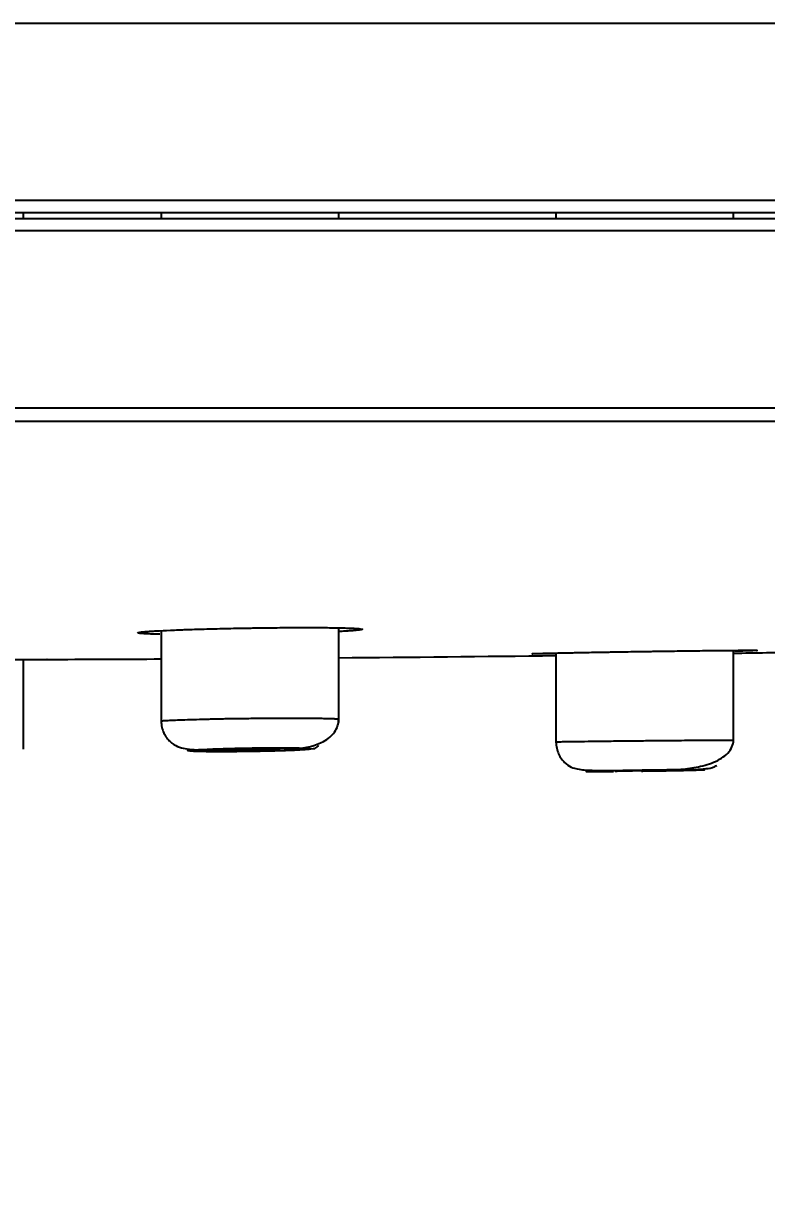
# Model space of a CAD drawing. Header units: millimetres. Extents: x 6110 to 6704, y -2661 to -1821.
# Drawn here: x 6329.525 to 6332.665, y -2068.275 to -2063.343 of the extents above; entities that cross this region are included whole.
import ezdxf

# ---------------------------------------------------------------- set-up
doc = ezdxf.new("R2010")
doc.units = ezdxf.units.MM
doc.header["$LTSCALE"] = 0.1
doc.linetypes.add('HIDDEN2', pattern=[4.7625, 3.175, -1.5875])
doc.layers.add('1', color=4, linetype='HIDDEN2', lineweight=13)
doc.layers.add('DIM', color=3, linetype='Continuous', lineweight=9)
doc.styles.get("Standard").update_dxf_attribs({"font": 'arial.ttf'})
doc.dimstyles.new('ISO-25', dxfattribs={"dimtxt": 2.5, "dimasz": 2.5, "dimexe": 1.25, "dimexo": 0.625, "dimtad": 1, "dimlfac": 5, "dimtxsty": 'Standard', "dimcen": 2.5, "dimadec": 0, "dimazin": 0, "dimtfac": 1, "dimtmove": 0, "dimatfit": 3, "dimfxl": 0, "dimarcsym": 0})

# ---------------------------------------------------------------- blocks, each defined once
blk = doc.blocks.new('*D85')
at = {"layer": 'Defpoints', "color": 0}
for p in [(6324.4599, -2027.3782), (6392.6916, -2027.3782), (6311.704, -2532.5418)]:
    blk.add_point(p, dxfattribs=at)
at = {"layer": 'DIM', "color": 0, "lineweight": -2}
for p, q in [((6325.0849, -2027.3782), (6393.9416, -2027.3782)), ((6392.6916, -2527.5418), (6392.6916, -2032.3782)), ((6312.329, -2532.5418), (6393.9416, -2532.5418))]:
    blk.add_line(p, q, dxfattribs=at)
at = {"layer": 'DIM', "color": 0}
for points in [[(6391.8583, -2032.3782), (6393.5249, -2032.3782), (6392.6916, -2027.3782)], [(6391.8583, -2527.5418), (6393.5249, -2527.5418), (6392.6916, -2532.5418)]]:
    blk.add_solid(points, dxfattribs=at)
at = {"layer": 'DIM', "color": 0, "insert": (6389.0618, -2279.96), "char_height": 5, "attachment_point": 5, "rotation": 90}
blk.add_mtext('2020,7', dxfattribs=at)
blk = doc.blocks.new('*D93')
at = {"layer": 'Defpoints', "color": 0}
for p in [(6325.0849, -2027.3782), (6402.037, -2595.9805), (6423.8203, -2595.9805)]:
    blk.add_point(p, dxfattribs=at)
at = {"layer": 'DIM', "color": 0, "lineweight": -2}
for p, q in [((6325.7099, -2027.3782), (6425.0703, -2027.3782)), ((6423.8203, -2032.3782), (6423.8203, -2590.9805)), ((6402.662, -2595.9805), (6425.0703, -2595.9805))]:
    blk.add_line(p, q, dxfattribs=at)
at = {"layer": 'DIM', "color": 0}
for points in [[(6422.9869, -2032.3782), (6424.6536, -2032.3782), (6423.8203, -2027.3782)], [(6422.9869, -2590.9805), (6424.6536, -2590.9805), (6423.8203, -2595.9805)]]:
    blk.add_solid(points, dxfattribs=at)
at = {"layer": 'DIM', "color": 0, "insert": (6420.1905, -2311.6794), "char_height": 5, "attachment_point": 5, "rotation": 90}
blk.add_mtext('2274,4', dxfattribs=at)

msp = doc.modelspace()

# ---------------------------------------------------------------- hatches: boundary and pattern name
at = {"layer": 'DIM'}
h = msp.add_hatch(dxfattribs=at)
h.set_pattern_fill('ANSI31', color=2)
edge = h.paths.add_edge_path()
edge.add_line((6619.6172, -2595.9805), (6619.6172, -1962.2056))
edge.add_line((6634.6172, -1966.1101), (6619.6172, -1966.1101))
edge.add_line((6634.6172, -2610.9805), (6634.6172, -1966.1101))
edge.add_line((6634.6172, -2610.9805), (6184.4567, -2610.9805))
edge.add_line((6619.6172, -2595.9805), (6184.4567, -2595.9805))
edge.add_line((6184.4567, -2610.9805), (6184.4567, -2595.9805))

# ---------------------------------------------------------------- linework, layer by layer
at = {"layer": '1', "color": 7, "linetype": 'Continuous', "lineweight": -3}
for p, q in [((6351.8421, -2063.3432), (6296.9577, -2063.3432)), ((6296.2749, -2064.0902), (6352.5249, -2064.0902)), ((6296.2749, -2064.1422), (6352.5249, -2064.1422)), ((6329.5249, -2064.1672), (6329.5249, -2064.1422)), ((6330.1072, -2064.1422), (6330.1072, -2064.1672)), ((6330.8572, -2064.1672), (6330.8572, -2064.1422)), ((6331.7749, -2064.1422), (6331.7749, -2064.1672)), ((6332.5249, -2064.1672), (6332.5249, -2064.1422)), ((6296.2749, -2064.1672), (6352.5249, -2064.1672)), ((6352.5249, -2064.2192), (6296.2749, -2064.2192)), ((6296.9577, -2064.9661), (6351.8421, -2064.9661)), ((6351.207, -2065.0233), (6297.5928, -2065.0233)), ((6330.1072, -2065.9069), (6330.1072, -2066.2948)), ((6330.8572, -2066.2948), (6330.8572, -2065.8951)), ((6329.5249, -2066.4077), (6329.5249, -2066.0286)), ((6331.7749, -2066.0013), (6331.7749, -2066.3799)), ((6332.5249, -2066.3799), (6332.5249, -2065.9901)), ((6330.1072, -2066.2948), (6330.1072, -2066.2949)), ((6330.8572, -2066.2949), (6330.8572, -2066.2948)), ((6331.7749, -2066.3799), (6331.7749, -2066.38)), ((6332.5249, -2066.38), (6332.5249, -2066.3799))]:
    msp.add_line(p, q, dxfattribs=at)
for start, end in [(270.188744, 270.30014), (270.472035, 270.682375), (270.85427, 270.918478)]:
    msp.add_arc((6328.7976, -1816.0297), 250, start, end, dxfattribs=at)
for points, knots in [([(6330.0072, -2065.9161), (6330.0072, -2065.9161), (6330.0072, -2065.9161), (6330.0072, -2065.9152), (6330.0102, -2065.9144), (6330.0178, -2065.9132), (6330.0195, -2065.913), (6330.0233, -2065.9125), (6330.0254, -2065.9123), (6330.0322, -2065.9116), (6330.0426, -2065.9107), (6330.0559, -2065.9097), (6330.0668, -2065.909), (6330.0707, -2065.9087), (6330.0787, -2065.9082), (6330.0829, -2065.908), (6330.1046, -2065.9068), (6330.1243, -2065.9058), (6330.1571, -2065.9044), (6330.1686, -2065.904), (6330.1868, -2065.9033), (6330.1929, -2065.9031), (6330.2055, -2065.9026), (6330.2118, -2065.9024), (6330.2441, -2065.9013), (6330.2714, -2065.9005), (6330.3073, -2065.8995), (6330.3146, -2065.8993), (6330.3293, -2065.8989), (6330.3368, -2065.8987), (6330.3592, -2065.8982), (6330.3742, -2065.8979), (6330.4198, -2065.8969), (6330.4506, -2065.8963), (6330.4898, -2065.8957), (6330.4976, -2065.8956), (6330.5132, -2065.8954), (6330.521, -2065.8952), (6330.5441, -2065.8949), (6330.5748, -2065.8946), (6330.6048, -2065.8943), (6330.6272, -2065.8941), (6330.6346, -2065.8941), (6330.6494, -2065.894), (6330.6567, -2065.894), (6330.6927, -2065.8938), (6330.72, -2065.8938), (6330.7523, -2065.8938), (6330.7586, -2065.8939), (6330.7712, -2065.8939), (6330.7773, -2065.894), (6330.7955, -2065.8941), (6330.8071, -2065.8942), (6330.8399, -2065.8946), (6330.8596, -2065.8949), (6330.8813, -2065.8955), (6330.8855, -2065.8956), (6330.8936, -2065.8958), (6330.8974, -2065.8959), (6330.9084, -2065.8963), (6330.9216, -2065.8969), (6330.9321, -2065.8975), (6330.9389, -2065.898), (6330.941, -2065.8982), (6330.9448, -2065.8985), (6330.9465, -2065.8987), (6330.9541, -2065.8997), (6330.9571, -2065.9005), (6330.9572, -2065.9017), (6330.9564, -2065.9021), (6330.9541, -2065.9028), (6330.9532, -2065.903), (6330.9509, -2065.9035), (6330.9496, -2065.9037), (6330.942, -2065.9049), (6330.933, -2065.9058), (6330.9182, -2065.907), (6330.915, -2065.9073), (6330.9084, -2065.9078), (6330.9048, -2065.908), (6330.8938, -2065.9087), (6330.8858, -2065.9092), (6330.8725, -2065.9099), (6330.8676, -2065.9102), (6330.8625, -2065.9105)], [0, 0, 0, 0, 0.000309, 0.000309, 0.052175, 0.052175, 0.065142, 0.065142, 0.078108, 0.078108, 0.104041, 0.129974, 0.129974, 0.142941, 0.142941, 0.155907, 0.155907, 0.207773, 0.207773, 0.233706, 0.233706, 0.246673, 0.246673, 0.259639, 0.259639, 0.311505, 0.311505, 0.324471, 0.324471, 0.337438, 0.337438, 0.363371, 0.363371, 0.415237, 0.415237, 0.428203, 0.428203, 0.44117, 0.44117, 0.467103, 0.493036, 0.493036, 0.506002, 0.506002, 0.518969, 0.518969, 0.570835, 0.570835, 0.583801, 0.583801, 0.596768, 0.596768, 0.622701, 0.622701, 0.674567, 0.674567, 0.687533, 0.687533, 0.7005, 0.7005, 0.726433, 0.752366, 0.752366, 0.765332, 0.765332, 0.778299, 0.778299, 0.830164, 0.830164, 0.856097, 0.856097, 0.869064, 0.869064, 0.88203, 0.88203, 0.933896, 0.933896, 0.946863, 0.946863, 0.959829, 0.959829, 0.985762, 0.985762, 1, 1, 1, 1]), ([(6330.1019, -2065.9222), (6330.0968, -2065.9221), (6330.0919, -2065.922), (6330.0786, -2065.9216), (6330.0706, -2065.9214), (6330.0596, -2065.921), (6330.056, -2065.9209), (6330.0493, -2065.9206), (6330.0462, -2065.9205), (6330.0313, -2065.9198), (6330.0223, -2065.9191), (6330.0148, -2065.9182), (6330.0134, -2065.918), (6330.0114, -2065.9177), (6330.0107, -2065.9176), (6330.01, -2065.9174)], [0, 0, 0, 0, 0.10127, 0.10127, 0.285735, 0.285735, 0.377968, 0.377968, 0.470201, 0.470201, 0.839132, 0.839132, 0.931365, 0.931365, 1, 1, 1, 1]), ([(6328.7877, -2066.0297), (6328.8035, -2066.0297), (6328.8204, -2066.0297), (6328.8567, -2066.0297), (6328.8761, -2066.0297), (6328.9017, -2066.0297), (6328.9069, -2066.0297), (6328.9175, -2066.0297), (6328.9334, -2066.0296), (6328.9497, -2066.0296), (6328.9828, -2066.0296), (6329.0055, -2066.0296), (6329.0347, -2066.0296), (6329.0406, -2066.0296), (6329.0525, -2066.0295), (6329.0585, -2066.0295), (6329.0764, -2066.0295), (6329.0884, -2066.0295), (6329.1244, -2066.0294), (6329.1484, -2066.0294), (6329.1845, -2066.0294), (6329.1965, -2066.0293), (6329.2146, -2066.0293), (6329.2206, -2066.0293), (6329.2326, -2066.0293), (6329.2386, -2066.0293), (6329.2682, -2066.0292), (6329.2914, -2066.0292), (6329.3252, -2066.0291), (6329.3364, -2066.0291), (6329.3529, -2066.029), (6329.3583, -2066.029), (6329.3692, -2066.029), (6329.3746, -2066.029), (6329.4011, -2066.0289), (6329.4414, -2066.0288), (6329.4772, -2066.0287), (6329.4982, -2066.0287), (6329.5023, -2066.0287), (6329.5103, -2066.0287), (6329.5221, -2066.0286), (6329.5329, -2066.0286), (6329.5535, -2066.0285), (6329.5657, -2066.0285), (6329.5791, -2066.0285), (6329.5816, -2066.0285), (6329.5866, -2066.0284), (6329.5889, -2066.0284), (6329.5957, -2066.0284), (6329.5997, -2066.0284), (6329.6105, -2066.0284), (6329.6159, -2066.0284), (6329.6213, -2066.0283), (6329.6227, -2066.0283), (6329.6245, -2066.0283), (6329.6249, -2066.0283), (6329.6249, -2066.0283), (6329.6248, -2066.0283), (6329.6247, -2066.0283)], [0, 0, 0, 0, 0.061901, 0.061901, 0.123802, 0.123802, 0.139278, 0.139278, 0.154753, 0.185704, 0.185704, 0.247605, 0.247605, 0.26308, 0.26308, 0.278555, 0.278555, 0.309506, 0.309506, 0.371407, 0.371407, 0.402358, 0.402358, 0.417833, 0.417833, 0.433309, 0.433309, 0.49521, 0.49521, 0.52616, 0.52616, 0.541636, 0.541636, 0.557111, 0.557111, 0.619012, 0.680913, 0.680913, 0.696389, 0.696389, 0.711864, 0.742815, 0.742815, 0.804716, 0.804716, 0.820191, 0.820191, 0.835666, 0.835666, 0.866617, 0.866617, 0.928518, 0.928518, 0.959469, 0.959469, 0.990419, 0.990419, 1, 1, 1, 1]), ([(6331.7696, -2066.0047), (6331.7647, -2066.0048), (6331.7599, -2066.0048), (6331.7467, -2066.0049), (6331.7387, -2066.0049), (6331.7276, -2066.0049), (6331.7241, -2066.005), (6331.7174, -2066.005), (6331.7142, -2066.005), (6331.6993, -2066.005), (6331.6903, -2066.0049), (6331.6827, -2066.0048), (6331.6813, -2066.0048), (6331.679, -2066.0047), (6331.678, -2066.0047), (6331.6757, -2066.0046), (6331.6749, -2066.0045), (6331.6749, -2066.0043), (6331.6778, -2066.004), (6331.6854, -2066.0037), (6331.6871, -2066.0036), (6331.6909, -2066.0035), (6331.693, -2066.0034), (6331.6997, -2066.0032), (6331.7101, -2066.0029), (6331.7233, -2066.0025), (6331.7343, -2066.0023), (6331.7381, -2066.0022), (6331.7461, -2066.002), (6331.7503, -2066.0019), (6331.772, -2066.0014), (6331.7916, -2066.001), (6331.8244, -2066.0003), (6331.8359, -2066.0001), (6331.854, -2065.9997), (6331.8602, -2065.9996), (6331.8727, -2065.9993), (6331.8791, -2065.9992), (6331.9113, -2065.9986), (6331.9386, -2065.9981), (6331.9745, -2065.9975), (6331.9818, -2065.9974), (6331.9965, -2065.9971), (6332.0039, -2065.997), (6332.0263, -2065.9966), (6332.0414, -2065.9964), (6332.0869, -2065.9956), (6332.1177, -2065.9952), (6332.1569, -2065.9946), (6332.1648, -2065.9945), (6332.1803, -2065.9942), (6332.1881, -2065.9941), (6332.2112, -2065.9938), (6332.2419, -2065.9933), (6332.272, -2065.9929), (6332.2943, -2065.9926), (6332.3018, -2065.9925), (6332.3165, -2065.9923), (6332.3238, -2065.9922), (6332.3598, -2065.9918), (6332.3871, -2065.9914), (6332.4194, -2065.9911), (6332.4258, -2065.991), (6332.4383, -2065.9909), (6332.4445, -2065.9908), (6332.4627, -2065.9906), (6332.4743, -2065.9905), (6332.5072, -2065.9902), (6332.5269, -2065.9901), (6332.5486, -2065.9899), (6332.5529, -2065.9899), (6332.5609, -2065.9899), (6332.5648, -2065.9899), (6332.5758, -2065.9898), (6332.5891, -2065.9898), (6332.5996, -2065.9898), (6332.6064, -2065.9899), (6332.6085, -2065.9899), (6332.6123, -2065.9899), (6332.6141, -2065.9899), (6332.6218, -2065.9901), (6332.6248, -2065.9902), (6332.6249, -2065.9905), (6332.6242, -2065.9906), (6332.622, -2065.9908), (6332.621, -2065.9909), (6332.6188, -2065.991), (6332.6174, -2065.9911), (6332.6099, -2065.9914), (6332.601, -2065.9918), (6332.5862, -2065.9922), (6332.5831, -2065.9923), (6332.5764, -2065.9925), (6332.5729, -2065.9926), (6332.5619, -2065.9929), (6332.5539, -2065.9931), (6332.5405, -2065.9934), (6332.5355, -2065.9936), (6332.5303, -2065.9937)], [0, 0, 0, 0, 0.011819, 0.011819, 0.033994, 0.033994, 0.045082, 0.045082, 0.056169, 0.056169, 0.100519, 0.100519, 0.111607, 0.111607, 0.122694, 0.122694, 0.144869, 0.144869, 0.189219, 0.189219, 0.200306, 0.200306, 0.211394, 0.211394, 0.233569, 0.255744, 0.255744, 0.266831, 0.266831, 0.277919, 0.277919, 0.322268, 0.322268, 0.344443, 0.344443, 0.355531, 0.355531, 0.366618, 0.366618, 0.410968, 0.410968, 0.422056, 0.422056, 0.433143, 0.433143, 0.455318, 0.455318, 0.499668, 0.499668, 0.510755, 0.510755, 0.521843, 0.521843, 0.544018, 0.566193, 0.566193, 0.57728, 0.57728, 0.588367, 0.588367, 0.632717, 0.632717, 0.643805, 0.643805, 0.654892, 0.654892, 0.677067, 0.677067, 0.721417, 0.721417, 0.732504, 0.732504, 0.743592, 0.743592, 0.765767, 0.787942, 0.787942, 0.799029, 0.799029, 0.810117, 0.810117, 0.854467, 0.854467, 0.876641, 0.876641, 0.887729, 0.887729, 0.898816, 0.898816, 0.943166, 0.943166, 0.954254, 0.954254, 0.965341, 0.965341, 0.987516, 0.987516, 1, 1, 1, 1]), ([(6330.1072, -2066.2881), (6330.1072, -2066.2881), (6330.1072, -2066.2878), (6330.1114, -2066.287), (6330.1288, -2066.2858), (6330.157, -2066.2846), (6330.1951, -2066.2832), (6330.2419, -2066.2817), (6330.286, -2066.2805), (6330.3226, -2066.2795), (6330.3496, -2066.2789), (6330.378, -2066.2784), (6330.4075, -2066.2779), (6330.4381, -2066.2775), (6330.4694, -2066.2771), (6330.5014, -2066.2768), (6330.5338, -2066.2766), (6330.5663, -2066.2764), (6330.5987, -2066.2763), (6330.6307, -2066.2762), (6330.6618, -2066.2762), (6330.6919, -2066.2763), (6330.7206, -2066.2764), (6330.7474, -2066.2766), (6330.7638, -2066.2767), (6330.7716, -2066.2768)], [0, 0, 0, 0, 0.00309, 0.074261, 0.145435, 0.21661, 0.287787, 0.358966, 0.430148, 0.461457, 0.49334, 0.525797, 0.558827, 0.592432, 0.626611, 0.661363, 0.696691, 0.732592, 0.769069, 0.80612, 0.843746, 0.881947, 0.920723, 0.960074, 1, 1, 1, 1]), ([(6330.7716, -2066.2768), (6330.7817, -2066.2769), (6330.8007, -2066.2772), (6330.8243, -2066.2778), (6330.8426, -2066.2784), (6330.8544, -2066.2793), (6330.8572, -2066.2799), (6330.8572, -2066.2802), (6330.8572, -2066.2802)], [0, 0, 0, 0, 0.183595, 0.375228, 0.5749, 0.782609, 0.998355, 1, 1, 1, 1]), ([(6330.1072, -2066.288), (6330.1073, -2066.2973), (6330.1092, -2066.3149), (6330.1176, -2066.3395), (6330.1299, -2066.36), (6330.1495, -2066.3814), (6330.1777, -2066.398), (6330.2197, -2066.4081), (6330.2734, -2066.4109), (6330.3293, -2066.413), (6330.3527, -2066.4132), (6330.3561, -2066.4133)], [0, 0, 0, 0, 0.066731, 0.133051, 0.198253, 0.262247, 0.389063, 0.523992, 0.819828, 0.973655, 1, 1, 1, 1]), ([(6330.3561, -2066.4133), (6330.3728, -2066.4136), (6330.411, -2066.414), (6330.4751, -2066.4138), (6330.5685, -2066.4123), (6330.6784, -2066.4102), (6330.7834, -2066.388), (6330.8363, -2066.3436), (6330.8541, -2066.309), (6330.8571, -2066.2901), (6330.8571, -2066.2802)], [0, 0, 0, 0, 0.082575, 0.185328, 0.291468, 0.508101, 0.73687, 0.865955, 0.933047, 1, 1, 1, 1]), ([(6331.7749, -2066.3764), (6331.7749, -2066.3764), (6331.7754, -2066.3763), (6331.7816, -2066.376), (6331.8009, -2066.3755), (6331.8334, -2066.375), (6331.8803, -2066.3743), (6331.942, -2066.3736), (6332.0137, -2066.3727), (6332.0888, -2066.3719), (6332.1609, -2066.3712), (6332.2288, -2066.3706), (6332.2904, -2066.3701), (6332.3445, -2066.3697), (6332.3906, -2066.3693), (6332.4286, -2066.369), (6332.459, -2066.3689), (6332.4752, -2066.3688), (6332.4821, -2066.3688)], [0, 0, 0, 0, 0.019146, 0.080139, 0.145838, 0.21624, 0.291343, 0.371144, 0.45564, 0.53146, 0.603451, 0.671609, 0.735934, 0.796424, 0.853077, 0.905891, 0.954866, 1, 1, 1, 1]), ([(6331.7751, -2066.3765), (6331.7752, -2066.3856), (6331.777, -2066.403), (6331.7851, -2066.4274), (6331.797, -2066.4477), (6331.8152, -2066.4685), (6331.8407, -2066.4848), (6331.8752, -2066.4941), (6331.9256, -2066.4966), (6332.0067, -2066.4981), (6332.0669, -2066.498), (6332.0917, -2066.4978), (6332.0954, -2066.4977)], [0, 0, 0, 0, 0.055089, 0.108692, 0.16002, 0.208876, 0.301228, 0.395645, 0.608716, 0.846875, 0.977729, 1, 1, 1, 1]), ([(6332.1585, -2066.4971), (6332.2041, -2066.4966), (6332.2764, -2066.4956), (6332.371, -2066.4848), (6332.4464, -2066.4642), (6332.4973, -2066.4318), (6332.5206, -2066.3975), (6332.5246, -2066.3789), (6332.5246, -2066.3691)], [0, 0, 0, 0, 0.263485, 0.416789, 0.590392, 0.786597, 0.892058, 1, 1, 1, 1]), ([(6332.4821, -2066.3688), (6332.489, -2066.3688), (6332.5013, -2066.3688), (6332.5148, -2066.3688), (6332.523, -2066.3689), (6332.5249, -2066.369), (6332.5249, -2066.3691)], [0, 0, 0, 0, 0.247541, 0.49678, 0.747716, 1, 1, 1, 1]), ([(6330.2187, -2066.4112), (6330.2186, -2066.4112), (6330.2183, -2066.412), (6330.2262, -2066.4143), (6330.2622, -2066.416), (6330.3214, -2066.4169), (6330.3858, -2066.4168), (6330.4408, -2066.4164), (6330.4976, -2066.4156), (6330.5598, -2066.4144), (6330.598, -2066.4133), (6330.6187, -2066.4125)], [0, 0, 0, 0, 0.009602, 0.138462, 0.294788, 0.47715, 0.575291, 0.67531, 0.774895, 0.871927, 1, 1, 1, 1]), ([(6330.6771, -2066.4017), (6330.6771, -2066.4017), (6330.6771, -2066.4017), (6330.6765, -2066.4017), (6330.6759, -2066.4017), (6330.6573, -2066.4014), (6330.6353, -2066.4013), (6330.5871, -2066.4012), (6330.5602, -2066.4014), (6330.5053, -2066.4019), (6330.4765, -2066.4024), (6330.4211, -2066.4035), (6330.3937, -2066.4041), (6330.344, -2066.4056), (6330.321, -2066.4064), (6330.2826, -2066.4081), (6330.2667, -2066.409), (6330.2441, -2066.4107), (6330.237, -2066.4116), (6330.2326, -2066.4132), (6330.2351, -2066.4139), (6330.2494, -2066.4151), (6330.2613, -2066.4156), (6330.2868, -2066.4162), (6330.2982, -2066.4164), (6330.331, -2066.4168), (6330.3548, -2066.4168), (6330.4058, -2066.4167), (6330.4336, -2066.4164), (6330.4893, -2066.4157), (6330.5181, -2066.4152), (6330.5724, -2066.414), (6330.5987, -2066.4133), (6330.6454, -2066.4117), (6330.6664, -2066.4109), (6330.7003, -2066.4092), (6330.7136, -2066.4083), (6330.7307, -2066.4066), (6330.7348, -2066.4057), (6330.7334, -2066.4042), (6330.7278, -2066.4036), (6330.7083, -2066.4025), (6330.6943, -2066.402), (6330.6771, -2066.4017)], [0, 0, 0, 0, 0.000008, 0.000008, 0.001811, 0.001811, 0.055477, 0.055477, 0.10916, 0.10916, 0.16287, 0.16287, 0.216606, 0.216606, 0.270355, 0.270355, 0.324098, 0.324098, 0.377821, 0.377821, 0.431523, 0.431523, 0.485223, 0.485223, 0.518485, 0.518485, 0.572154, 0.572154, 0.625844, 0.625844, 0.679562, 0.679562, 0.733303, 0.733303, 0.787053, 0.787053, 0.840793, 0.840793, 0.894508, 0.894508, 0.948194, 0.948194, 1, 1, 1, 1]), ([(6330.3572, -2066.4112), (6330.3572, -2066.4112), (6330.3572, -2066.4112), (6330.3572, -2066.411), (6330.3579, -2066.4107), (6330.3604, -2066.4104), (6330.3614, -2066.4102), (6330.3637, -2066.41), (6330.3665, -2066.4097), (6330.37, -2066.4095), (6330.3729, -2066.4093), (6330.3739, -2066.4092), (6330.376, -2066.4091), (6330.3771, -2066.409), (6330.3828, -2066.4087), (6330.388, -2066.4085), (6330.3966, -2066.4081), (6330.3996, -2066.408), (6330.406, -2066.4078), (6330.4093, -2066.4076), (6330.4195, -2066.4073), (6330.4267, -2066.4071), (6330.438, -2066.4068), (6330.4419, -2066.4067), (6330.4498, -2066.4065), (6330.4537, -2066.4064), (6330.4657, -2066.4061), (6330.4738, -2066.406), (6330.4862, -2066.4058), (6330.4903, -2066.4057), (6330.4985, -2066.4056), (6330.5065, -2066.4056), (6330.5144, -2066.4055), (6330.5223, -2066.4054), (6330.5262, -2066.4054), (6330.5376, -2066.4053), (6330.5447, -2066.4053), (6330.5549, -2066.4054), (6330.5582, -2066.4054), (6330.5646, -2066.4054), (6330.5676, -2066.4054), (6330.5763, -2066.4055), (6330.5815, -2066.4056), (6330.5883, -2066.4058), (6330.5905, -2066.4059), (6330.5943, -2066.406), (6330.5978, -2066.4061), (6330.6006, -2066.4063), (6330.6029, -2066.4065), (6330.6039, -2066.4066), (6330.6064, -2066.4069), (6330.6071, -2066.4071), (6330.6072, -2066.4074), (6330.607, -2066.4075), (6330.6064, -2066.4077), (6330.6061, -2066.4078), (6330.6055, -2066.4079), (6330.6052, -2066.4079), (6330.6032, -2066.4082), (6330.6008, -2066.4085), (6330.5961, -2066.4089), (6330.5944, -2066.409), (6330.5905, -2066.4092), (6330.5884, -2066.4094), (6330.5816, -2066.4097), (6330.5764, -2066.41), (6330.5677, -2066.4104), (6330.5647, -2066.4105), (6330.5583, -2066.4107), (6330.5518, -2066.4109), (6330.5448, -2066.4112), (6330.5376, -2066.4114), (6330.5339, -2066.4115), (6330.5225, -2066.4118), (6330.5147, -2066.412), (6330.5027, -2066.4122), (6330.4986, -2066.4123), (6330.4904, -2066.4125), (6330.4863, -2066.4125), (6330.4741, -2066.4127), (6330.466, -2066.4128), (6330.4539, -2066.4129), (6330.4499, -2066.413), (6330.442, -2066.413), (6330.4343, -2066.4131), (6330.427, -2066.4131), (6330.4198, -2066.4131), (6330.4162, -2066.4131), (6330.4059, -2066.4131), (6330.3996, -2066.413), (6330.3937, -2066.413)], [0, 0, 0, 0, 0.000194, 0.000194, 0.035901, 0.035901, 0.053755, 0.053755, 0.071608, 0.089462, 0.089462, 0.098389, 0.098389, 0.107316, 0.107316, 0.143023, 0.143023, 0.160877, 0.160877, 0.178731, 0.178731, 0.214438, 0.214438, 0.232292, 0.232292, 0.250145, 0.250145, 0.285853, 0.285853, 0.303706, 0.303706, 0.32156, 0.339414, 0.339414, 0.357267, 0.357267, 0.392975, 0.392975, 0.410828, 0.410828, 0.428682, 0.428682, 0.464389, 0.464389, 0.482243, 0.482243, 0.500097, 0.517951, 0.517951, 0.535804, 0.535804, 0.571512, 0.571512, 0.589365, 0.589365, 0.598292, 0.598292, 0.607219, 0.607219, 0.642926, 0.642926, 0.66078, 0.66078, 0.678634, 0.678634, 0.714341, 0.714341, 0.732195, 0.732195, 0.750048, 0.767902, 0.767902, 0.785756, 0.785756, 0.821463, 0.821463, 0.839317, 0.839317, 0.857171, 0.857171, 0.892878, 0.892878, 0.910732, 0.910732, 0.928585, 0.946439, 0.946439, 0.964293, 0.964293, 1, 1, 1, 1]), ([(6330.3937, -2066.413), (6330.3879, -2066.4129), (6330.3827, -2066.4128), (6330.3759, -2066.4127), (6330.3738, -2066.4126), (6330.37, -2066.4125), (6330.3682, -2066.4124), (6330.3635, -2066.4122), (6330.3611, -2066.412), (6330.3589, -2066.4117), (6330.3583, -2066.4116), (6330.3579, -2066.4115)], [0, 0, 0, 0, 0.291027, 0.291027, 0.436541, 0.436541, 0.582054, 0.582054, 0.873082, 0.873082, 1, 1, 1, 1]), ([(6330.6187, -2066.4125), (6330.6278, -2066.4123), (6330.663, -2066.4113), (6330.7056, -2066.4092), (6330.7503, -2066.4051), (6330.7619, -2066.4035), (6330.7695, -2066.3935), (6330.7711, -2066.3905)], [0, 0, 0, 0, 0.082047, 0.331338, 0.539952, 0.874974, 1, 1, 1, 1]), ([(6330.7329, -2066.4059), (6330.7313, -2066.4063), (6330.7283, -2066.4068), (6330.7153, -2066.4082), (6330.7011, -2066.4091), (6330.6825, -2066.4101)], [0, 0, 0, 0, 0.334877, 0.334877, 1, 1, 1, 1]), ([(6332.2036, -2066.4956), (6332.2183, -2066.4955), (6332.2562, -2066.4951), (6332.3319, -2066.4941), (6332.3905, -2066.4918), (6332.4362, -2066.4863), (6332.4516, -2066.4774), (6332.4543, -2066.4758)], [0, 0, 0, 0, 0.138455, 0.363243, 0.7826, 0.961973, 1, 1, 1, 1]), ([(6332.3733, -2066.4938), (6332.3604, -2066.4938), (6332.343, -2066.4939), (6332.3021, -2066.4943), (6332.2781, -2066.4946), (6332.2268, -2066.4952), (6332.1989, -2066.4956), (6332.1431, -2066.4964), (6332.1144, -2066.4968), (6332.0603, -2066.4977), (6332.0341, -2066.4982), (6331.9878, -2066.4991), (6331.9671, -2066.4995), (6331.9339, -2066.5002), (6331.9209, -2066.5006), (6331.9044, -2066.5011), (6331.9007, -2066.5013), (6331.9029, -2066.5016), (6331.9088, -2066.5017), (6331.9256, -2066.5017), (6331.9338, -2066.5017), (6331.959, -2066.5016), (6331.9787, -2066.5014), (6332.0066, -2066.5011), (6332.0124, -2066.5011), (6332.0183, -2066.501)], [0, 0, 0, 0, 0.09184, 0.09184, 0.183864, 0.183864, 0.275903, 0.275903, 0.367951, 0.367951, 0.459996, 0.459996, 0.552028, 0.552028, 0.644042, 0.644042, 0.736043, 0.736043, 0.828038, 0.828038, 0.885113, 0.885113, 0.977123, 0.977123, 1, 1, 1, 1]), ([(6332.0249, -2066.4997), (6332.0249, -2066.4997), (6332.0249, -2066.4997), (6332.0249, -2066.4997), (6332.0257, -2066.4996), (6332.0281, -2066.4995), (6332.0291, -2066.4995), (6332.0315, -2066.4994), (6332.0342, -2066.4993), (6332.0377, -2066.4992), (6332.0406, -2066.4991), (6332.0416, -2066.4991), (6332.0437, -2066.499), (6332.0448, -2066.499), (6332.0505, -2066.4989), (6332.0557, -2066.4988), (6332.0643, -2066.4986), (6332.0674, -2066.4985), (6332.0737, -2066.4984), (6332.0771, -2066.4983), (6332.0872, -2066.4981), (6332.0944, -2066.498), (6332.1058, -2066.4978), (6332.1097, -2066.4978), (6332.1175, -2066.4976), (6332.1215, -2066.4976), (6332.1335, -2066.4974), (6332.1416, -2066.4972), (6332.154, -2066.4971), (6332.1581, -2066.497), (6332.1662, -2066.4969), (6332.1742, -2066.4968), (6332.1822, -2066.4967), (6332.19, -2066.4966), (6332.1939, -2066.4965), (6332.2053, -2066.4964), (6332.2125, -2066.4963), (6332.2226, -2066.4962), (6332.226, -2066.4961), (6332.2323, -2066.4961), (6332.2354, -2066.4961), (6332.244, -2066.496), (6332.2492, -2066.4959), (6332.2561, -2066.4959), (6332.2582, -2066.4959), (6332.262, -2066.4959), (6332.2655, -2066.4959), (6332.2683, -2066.4959), (6332.2707, -2066.4959), (6332.2717, -2066.4959), (6332.2741, -2066.4959), (6332.2749, -2066.496), (6332.2749, -2066.4961), (6332.2747, -2066.4961), (6332.2741, -2066.4961), (6332.2739, -2066.4961), (6332.2733, -2066.4962), (6332.2729, -2066.4962), (6332.2709, -2066.4963), (6332.2686, -2066.4964), (6332.2639, -2066.4965), (6332.2621, -2066.4966), (6332.2582, -2066.4967), (6332.2561, -2066.4967), (6332.2494, -2066.4969), (6332.2442, -2066.497), (6332.2355, -2066.4972), (6332.2324, -2066.4972), (6332.2261, -2066.4974), (6332.2196, -2066.4975), (6332.2126, -2066.4976), (6332.2054, -2066.4978), (6332.2016, -2066.4978), (6332.1903, -2066.498), (6332.1825, -2066.4981), (6332.1705, -2066.4983), (6332.1664, -2066.4984), (6332.1582, -2066.4985), (6332.1541, -2066.4986), (6332.1419, -2066.4988), (6332.1337, -2066.4989), (6332.1217, -2066.499), (6332.1177, -2066.4991), (6332.1098, -2066.4992), (6332.1021, -2066.4993), (6332.0948, -2066.4994), (6332.0875, -2066.4995), (6332.084, -2066.4995), (6332.0737, -2066.4996), (6332.0674, -2066.4997), (6332.0615, -2066.4997)], [0, 0, 0, 0, 0.000106, 0.000106, 0.035816, 0.035816, 0.053671, 0.053671, 0.071527, 0.089382, 0.089382, 0.098309, 0.098309, 0.107237, 0.107237, 0.142948, 0.142948, 0.160803, 0.160803, 0.178658, 0.178658, 0.214369, 0.214369, 0.232224, 0.232224, 0.250079, 0.250079, 0.28579, 0.28579, 0.303645, 0.303645, 0.3215, 0.339355, 0.339355, 0.357211, 0.357211, 0.392921, 0.392921, 0.410776, 0.410776, 0.428632, 0.428632, 0.464342, 0.464342, 0.482198, 0.482198, 0.500053, 0.517908, 0.517908, 0.535763, 0.535763, 0.571474, 0.571474, 0.589329, 0.589329, 0.598257, 0.598257, 0.607184, 0.607184, 0.642895, 0.642895, 0.66075, 0.66075, 0.678605, 0.678605, 0.714316, 0.714316, 0.732171, 0.732171, 0.750026, 0.767882, 0.767882, 0.785737, 0.785737, 0.821447, 0.821447, 0.839303, 0.839303, 0.857158, 0.857158, 0.892868, 0.892868, 0.910724, 0.910724, 0.928579, 0.946434, 0.946434, 0.964289, 0.964289, 1, 1, 1, 1]), ([(6332.0615, -2066.4997), (6332.0557, -2066.4998), (6332.0505, -2066.4998), (6332.0437, -2066.4998), (6332.0416, -2066.4998), (6332.0378, -2066.4999), (6332.036, -2066.4999), (6332.0313, -2066.4999), (6332.0289, -2066.4998), (6332.0266, -2066.4998), (6332.0261, -2066.4998), (6332.0257, -2066.4998)], [0, 0, 0, 0, 0.291006, 0.291006, 0.436509, 0.436509, 0.582011, 0.582011, 0.873017, 0.873017, 1, 1, 1, 1]), ([(6332.1368, -2066.4995), (6332.1442, -2066.4994), (6332.1515, -2066.4993), (6332.1868, -2066.4988), (6332.215, -2066.4984), (6332.2673, -2066.4975), (6332.2921, -2066.497), (6332.3348, -2066.4962), (6332.3533, -2066.4957), (6332.3817, -2066.495), (6332.3918, -2066.4947), (6332.4026, -2066.4942), (6332.4033, -2066.494), (6332.3952, -2066.4938), (6332.3863, -2066.4937), (6332.3733, -2066.4938)], [0, 0, 0, 0, 0.041703, 0.041703, 0.201423, 0.201423, 0.361132, 0.361132, 0.520812, 0.520812, 0.68046, 0.68046, 0.840087, 0.840087, 1, 1, 1, 1])]:
    msp.add_open_spline(points, degree=3, knots=knots, dxfattribs=at)

# ---------------------------------------------------------------- dimensions: what is measured, and where the dimension line sits
at = {"layer": 'DIM'}
for base, p1, p2, picture, middle in [((6392.6916, -2027.3782), (6311.704, -2532.5418), (6324.4599, -2027.3782), '*D85', (6389.0618, -2279.96)), ((6423.8203, -2595.9805), (6325.0849, -2027.3782), (6402.037, -2595.9805), '*D93', (6420.1905, -2311.6794))]:
    dim = msp.add_linear_dim(base=base, p1=p1, p2=p2, angle=90, dimstyle='ISO-25', override={"dimtxt": 5, "dimasz": 5, "dimdec": 1, "dimlfac": 4, "dimadec": 1, "dimtdec": 1, "dimfxl": 1.25, "dimtfill": 1}, dxfattribs=at)
    dim.commit()
    dim.dimension.update_dxf_attribs({"geometry": picture, "text_midpoint": middle})

doc.saveas('drawing.dxf')
